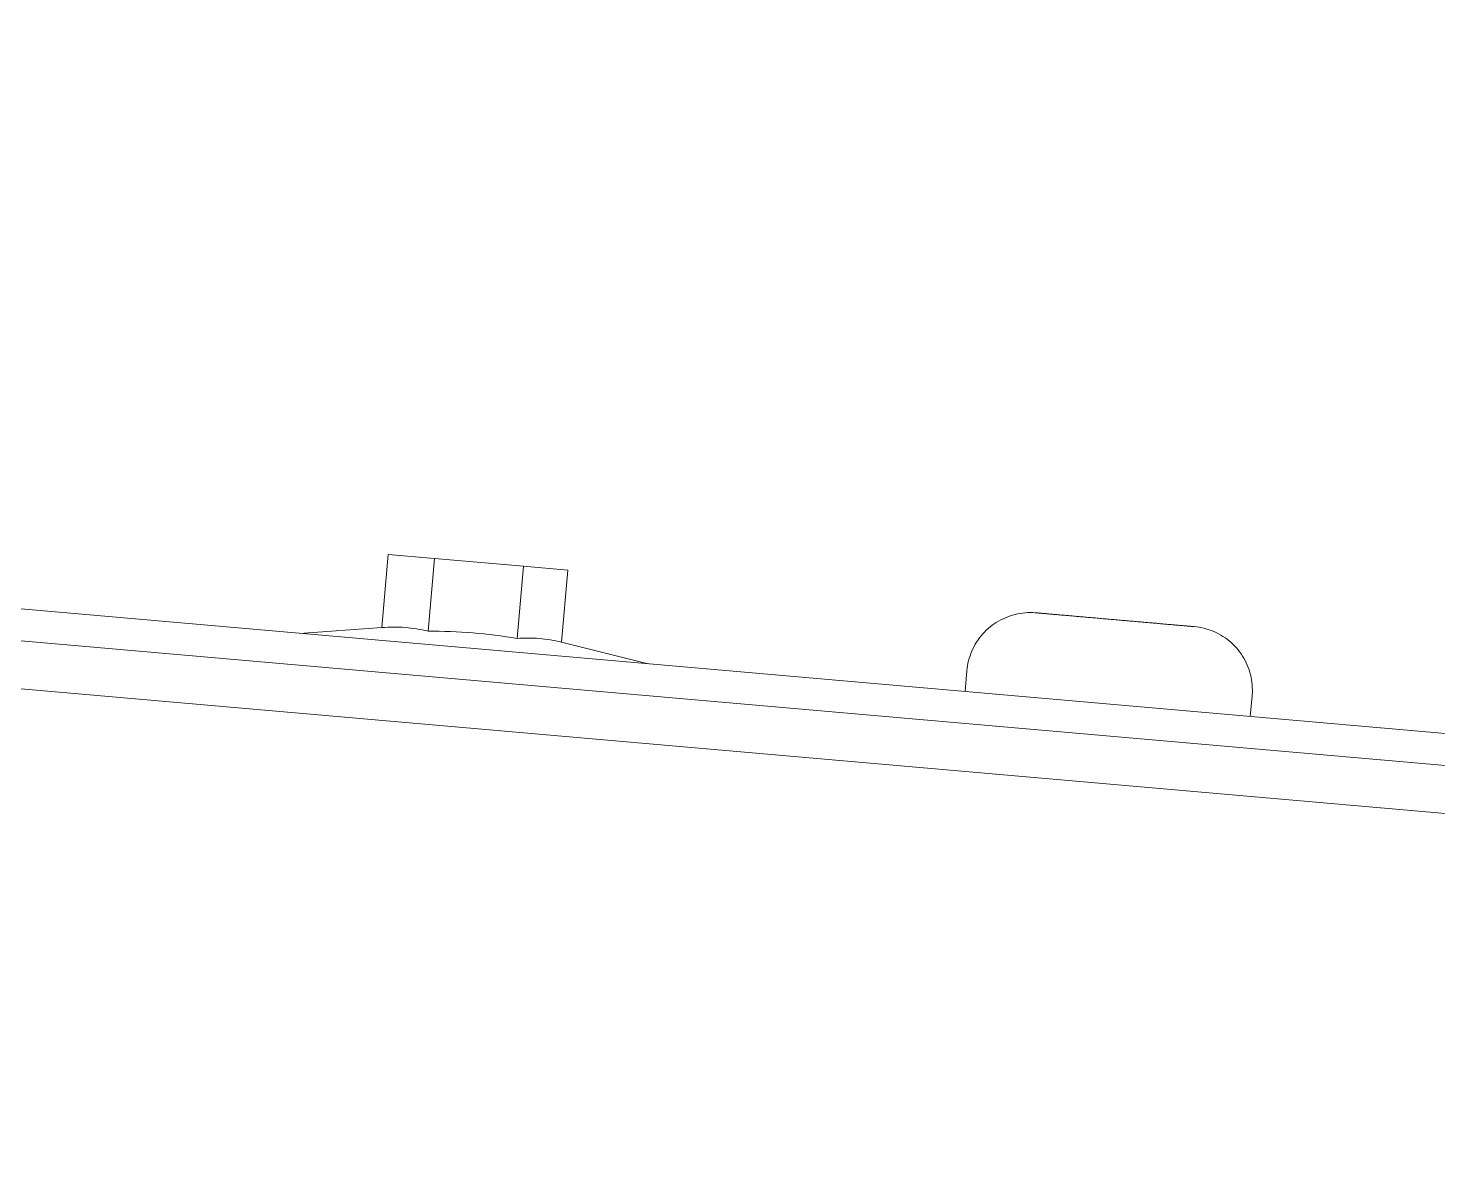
# Model space of a CAD drawing. Header units: metres. Extents: x 4238 to 4687, y -1 to 29.
# Drawn here: x 4650.6846 to 4650.7732, y 16.8595 to 16.9301 of the extents above; entities that cross this region are included whole.
import ezdxf

# ---------------------------------------------------------------- set-up
doc = ezdxf.new("R2010")
doc.units = ezdxf.units.M
doc.layers.add('A-ROOF-PATT', color=132, linetype='Continuous', lineweight=15)
doc.layers.add('Q-SPCQ', color=91, linetype='Continuous', lineweight=5)

# ---------------------------------------------------------------- blocks, each defined once
blk = doc.blocks.new('Static Line_Sayfa_Metal Deck_Pan Mount - Up to 15 _ pitch - Max 2 Users-1845519-SECTION - GRID A9-A10')
at = {"layer": 'Q-SPCQ'}
for p, q in [((4567.72609197191, 16.88325462856441), (4567.561448822463, 16.89765903766834)), ((4567.63106298874, 16.89702116827727), (4567.630660427089, 16.89241986754421)), ((4567.633957720228, 16.89676791208813), (4567.63106298874, 16.89702116827727)), ((4567.63106298874, 16.89702116827727), (4567.633957720228, 16.89676791208813)), ((4567.633957720228, 16.89676791208813), (4567.633557870556, 16.89219760941514)), ((4567.633957720228, 16.89676791208813), (4567.633557870556, 16.89219760941518)), ((4567.633957720228, 16.89676791208813), (4567.639557801603, 16.89627796845301)), ((4567.639557801603, 16.89627796845301), (4567.639160041716, 16.89173155213514)), ((4567.639557801603, 16.89627796845301), (4567.639160041716, 16.89173155213518)), ((4567.642339268637, 16.89603462161958), (4567.639557801603, 16.89627796845301)), ((4567.639557801603, 16.89627796845301), (4567.642339268637, 16.89603462161958)), ((4567.641942436396, 16.89149880834459), (4567.642339268637, 16.89603462161958)), ((4567.725917660425, 16.88126223916823), (4567.560549340542, 16.89573009246436)), ((4567.735879607406, 16.88039068174093), (4567.560549340541, 16.89573009246453)), ((4567.735618140177, 16.87740209764666), (4567.560287873313, 16.89274150837026)), ((4567.630660427089, 16.89241986754422), (4567.625476307404, 16.89205735858189)), ((4567.647392590761, 16.89013993224144), (4567.641942436396, 16.89149880834461)), ((4567.667431151095, 16.88970746002191), (4567.667316484723, 16.88839681738667)), ((4567.68524798929, 16.88682801401724), (4567.685362655661, 16.88813865665244))]:
    blk.add_line(p, q, dxfattribs=at)
at = {"layer": 'Q-SPCQ', "flags": 128}
for points in [[(4567.667431151095, 16.88970746002191), (4567.667448311146, 16.88986682190183), (4567.667471830247, 16.89002537009024), (4567.66750167077, 16.89018285094386), (4567.667537784979, 16.8903390125269), (4567.667580115099, 16.89049360501419), (4567.667628593409, 16.89064638109069), (4567.667683142356, 16.89079709634725), (4567.66774367467, 16.89094550967166), (4567.667810093517, 16.89109138363424), (4567.667882292638, 16.89123448486776), (4567.66796015653, 16.89137458444078), (4567.668043560629, 16.89151145822387), (4567.668132371504, 16.89164488724815), (4567.668226447078, 16.8917746580557), (4567.66832563685, 16.89190056304085), (4567.668429782137, 16.89202240078254), (4567.66853871633, 16.89213997636632), (4567.668652265155, 16.89225310169636), (4567.66877024696, 16.89236159579627), (4567.668892473, 16.89246528509862), (4567.669018747737, 16.89256400372268), (4567.66914886916, 16.89265759373966), (4567.669282629104, 16.89274590542554), (4567.669419813577, 16.89282879750044), (4567.669560203119, 16.89290613735472), (4567.669703573131, 16.89297780126113), (4567.669849694256, 16.89304367457268), (4567.669998332728, 16.89310365190617), (4567.67014925076, 16.8931576373106), (4567.670302206913, 16.89320554442087), (4567.670456956492, 16.89324729659583), (4567.670613251928, 16.89328282704091), (4567.670770843185, 16.89331207891497), (4567.670929478148, 16.89333500542121), (4567.671088903035, 16.8933515698822), (4567.671248862801, 16.89336174579827), (4567.671409101545, 16.89336551689012), (4567.671569362918, 16.89336287712486), (4567.671729390537, 16.89335383072548), (4567.671772510025, 16.89335029269833)], [(4567.681715844591, 16.89248036364623), (4567.681703915771, 16.89248140728269), (4567.68168405561, 16.89248314482162), (4567.68165629588, 16.89248557348329), (4567.681620680991, 16.89248868938236), (4567.681577267918, 16.8924924875341), (4567.681526126114, 16.8924969618622), (4567.681467337393, 16.89250210520876), (4567.681400995807, 16.8925079093455), (4567.681327207486, 16.89251436498702), (4567.681246090478, 16.89252146180572), (4567.681157774551, 16.89252918844816), (4567.681062400991, 16.89253753255337), (4567.680960122379, 16.89254648077256), (4567.680851102335, 16.89255601879047), (4567.680735515269, 16.89256613134837), (4567.680613546097, 16.89257680226826), (4567.680485389941, 16.89258801447897), (4567.680351251827, 16.89259975004335), (4567.680211346345, 16.89261199018701), (4567.680065897314, 16.8926247153283), (4567.679915137423, 16.89263790510976), (4567.679759307854, 16.89265153843053), (4567.679598657901, 16.89266559348017), (4567.67943344457, 16.89268004777362), (4567.679263932168, 16.89269487818715), (4567.679090391878, 16.89271006099521), (4567.678913101327, 16.89272557190851), (4567.678732344144, 16.89274138611298), (4567.678548409499, 16.89275747830919), (4567.67836159165, 16.8927738227531), (4567.678172189465, 16.89279039329709), (4567.677980505949, 16.89280716343182), (4567.677786847751, 16.89282410632864), (4567.677591524688, 16.89284119488251), (4567.677394849229, 16.89285840175546), (4567.677197136018, 16.8928756994201), (4567.67699870135, 16.89289306020388), (4567.676799862683, 16.89291045633324), (4567.676600938112, 16.89292785997808), (4567.676402245876, 16.8929452432963), (4567.676204103838, 16.89296257847829), (4567.676006828987, 16.89297983779145), (4567.675810736918, 16.89299699362457), (4567.675616141335, 16.89301401853197), (4567.675423353552, 16.89303088527745), (4567.675232681989, 16.89304756687776), (4567.675044431676, 16.89306403664596), (4567.674858903777, 16.89308026823391), (4567.674676395095, 16.89309623567453), (4567.674497197607, 16.89311191342332), (4567.674321597988, 16.89312727639922), (4567.674149877163, 16.89314230002479), (4567.673982309845, 16.89315696026538), (4567.673819164109, 16.89317123366775), (4567.673660700953, 16.89318509739752), (4567.673507173884, 16.89319852927563), (4567.673358828512, 16.89321150781399), (4567.673215902158, 16.89322401224971), (4567.673078623473, 16.89323602257832), (4567.672947212076, 16.89324751958586), (4567.672821878195, 16.89325848487961), (4567.672702822338, 16.89326890091741), (4567.672590234969, 16.89327875103583), (4567.672484296205, 16.89328801947678), (4567.672385175523, 16.89329669141273), (4567.672293031497, 16.89330475297046), (4567.672208011536, 16.89331219125313), (4567.672130251656, 16.89331899436113), (4567.672059876255, 16.89332515141093), (4567.671996997918, 16.89333065255254), (4567.671941717238, 16.89333548898538), (4567.671894122653, 16.89333965297208), (4567.671854290302, 16.89334313785121), (4567.67182228391, 16.89334593804771), (4567.671798154679, 16.89334804908185), (4567.671781941212, 16.89334946757644), (4567.671773669445, 16.89335019126217)], [(4567.67177648842, 16.89334994463388), (4567.671788417239, 16.89334890099742), (4567.6718082774, 16.89334716345849), (4567.671836037131, 16.89334473479682), (4567.67187165202, 16.89334161889774), (4567.671915065092, 16.89333782074601), (4567.671966206896, 16.89333334641789), (4567.672024995617, 16.89332820307133), (4567.672091337204, 16.89332239893459), (4567.672165125525, 16.89331594329305), (4567.672246242532, 16.89330884647439), (4567.67233455846, 16.89330111983194), (4567.672429932019, 16.89329277572675), (4567.672532210632, 16.89328382750756), (4567.672641230676, 16.89327428948961), (4567.672756817741, 16.89326417693173), (4567.672878786914, 16.89325350601183), (4567.673006943069, 16.89324229380114), (4567.673141081184, 16.89323055823674), (4567.673280986666, 16.8932183180931), (4567.673426435696, 16.89320559295178), (4567.673577195588, 16.89319240317033), (4567.673733025158, 16.89317876984958), (4567.67389367511, 16.89316471479994), (4567.67405888844, 16.89315026050645), (4567.674228400843, 16.89313543009294), (4567.674401941133, 16.89312024728491), (4567.674579231683, 16.8931047363716), (4567.674759988867, 16.89308892216713), (4567.674943923511, 16.8930728299709), (4567.67513074136, 16.893056485527), (4567.675320143545, 16.89303991498302), (4567.675511827062, 16.89302314484826), (4567.67570548526, 16.89300620195148), (4567.675900808324, 16.89298911339758), (4567.676097483781, 16.89297190652465), (4567.676295196993, 16.89295460885999), (4567.676493631659, 16.89293724807622), (4567.676692470328, 16.89291985194687), (4567.676891394899, 16.89290244830203), (4567.677090087135, 16.89288506498379), (4567.677288229173, 16.89286772980183), (4567.677485504024, 16.89285047048866), (4567.677681596093, 16.89283331465553), (4567.677876191676, 16.89281628974814), (4567.678068979459, 16.89279942300266), (4567.678259651023, 16.89278274140231), (4567.678447901335, 16.89276627163415), (4567.678633429235, 16.89275004004618), (4567.678815937916, 16.89273407260556), (4567.678995135405, 16.89271839485679), (4567.679170735023, 16.89270303188086), (4567.679342455848, 16.89268800825531), (4567.679510023166, 16.89267334801473), (4567.679673168901, 16.89265907461234), (4567.679831632057, 16.89264521088259), (4567.679985159127, 16.89263177900446), (4567.680133504499, 16.8926188004661), (4567.680276430853, 16.8926062960304), (4567.680413709536, 16.89259428570179), (4567.680545120935, 16.89258278869425), (4567.680670454815, 16.8925718234005), (4567.680789510672, 16.8925614073627), (4567.680902098042, 16.89255155724426), (4567.681008036806, 16.89254228880331), (4567.681107157488, 16.89253361686737), (4567.681199301514, 16.89252555530965), (4567.681284321474, 16.89251811702696), (4567.681362081355, 16.89251131391896), (4567.681432456756, 16.89250515686916), (4567.681495335092, 16.89249965572753), (4567.681550615773, 16.89249481929473), (4567.681598210358, 16.89249065530802), (4567.681638042709, 16.89248717042889), (4567.681670049101, 16.89248437023238), (4567.681694178332, 16.89248225919824), (4567.681710391799, 16.89248084070367), (4567.681718663565, 16.89248011701792)], [(4567.681719822986, 16.89248001558178), (4567.681879184865, 16.89246285553105), (4567.682037733053, 16.89243933643108), (4567.682195213907, 16.89240949590735), (4567.682351375491, 16.89237338169841), (4567.682505967977, 16.89233105157923), (4567.682658744054, 16.89228257326901), (4567.682809459311, 16.89222802432269), (4567.682957872635, 16.89216749200694), (4567.683103746597, 16.89210107316056), (4567.683246847831, 16.89202887403952), (4567.683386947404, 16.89195101014704), (4567.683523821187, 16.89186760604873), (4567.683657250212, 16.89177879517334), (4567.683787021019, 16.89168471959931), (4567.683912926004, 16.89158552982756), (4567.684034763746, 16.89148138454049), (4567.68415233933, 16.89137245034841), (4567.68426546466, 16.89125890152271), (4567.684373958759, 16.89114091971735), (4567.684477648062, 16.89101869367805), (4567.684576366686, 16.89089241894034), (4567.684669956702, 16.89076229751691), (4567.684758268389, 16.89062853757432), (4567.684841160463, 16.89049135309985), (4567.684918500318, 16.89035096355947), (4567.684990164224, 16.89020759354647), (4567.685056037536, 16.89006147242228), (4567.685116014869, 16.88991283394951), (4567.685170000274, 16.88976191591804), (4567.685217907384, 16.88960895976454), (4567.685259659559, 16.88945421018622), (4567.685295190004, 16.88929791474932), (4567.685324441879, 16.8891403234933), (4567.685347368384, 16.88898168853051), (4567.685363932846, 16.88882226364304), (4567.685374108763, 16.88866230387671), (4567.685377879853, 16.88850206513302), (4567.685375240088, 16.88834180375978), (4567.685366193688, 16.88818177614104), (4567.685362655661, 16.88813865665244)]]:
    blk.add_lwpolyline(points, dxfattribs=at)
at = {"layer": 'Q-SPCQ'}
for points in [[(4567.630660427089, 16.89241986754421), (4567.631150101022, 16.8924602206972), (4567.632122682201, 16.89246353082867), (4567.63308173, 16.89231204861115), (4567.633557870556, 16.89219760941514)], [(4567.633557870556, 16.89219760941518), (4567.63308173, 16.89231204861118), (4567.632122682201, 16.89246353082869), (4567.631150101022, 16.8924602206972), (4567.630660427089, 16.89241986754421)], [(4567.633557870556, 16.89219760941514), (4567.634498537313, 16.89219952337932), (4567.636372899263, 16.89212376113016), (4567.638233318086, 16.89188881852599), (4567.639160041716, 16.89173155213514)], [(4567.639160041716, 16.89173155213518), (4567.638233318085, 16.89188881852603), (4567.636372899263, 16.89212376113021), (4567.634498537312, 16.89219952337936), (4567.633557870556, 16.89219760941518)], [(4567.639160041716, 16.89173155213514), (4567.6396308035, 16.89177308154717), (4567.64056529773, 16.89177582032744), (4567.641485733286, 16.89161791902014), (4567.641942436396, 16.89149880834459)], [(4567.641942436396, 16.89149880834459), (4567.641485733287, 16.89161791902015), (4567.64056529773, 16.89177582032746), (4567.6396308035, 16.8917730815472), (4567.639160041716, 16.89173155213518)]]:
    blk.add_open_spline(points, degree=3, dxfattribs=at)

msp = doc.modelspace()

# ---------------------------------------------------------------- hatches: boundary and pattern name
at = {"layer": 'A-ROOF-PATT', "lineweight": 5}
h = msp.add_hatch(dxfattribs=at)
h.set_pattern_fill('FP_199', color=256, angle=-135.0000000000519, style=0, pattern_type=2)
h.set_pattern_definition([(39.99999999994809, (4640.442307140464, 10.65539208157134), (-0.1928362829057536, 0.2298133329358681), []), (129.9999999999481, (4640.442307140464, 10.65539208157134), (-0.2298133329358681, -0.1928362829057536), [])])
h.paths.add_polyline_path([(4618.885051268217, 15.61392804782856), (4641.380784090607, 17.58204964748909), (4661.17178409058, 15.8505615076514), (4661.17178409058, 15.97101988815657), (4641.380784090581, 17.70250802799665), (4618.885051268217, 15.7343864283336)])
h.paths.add_polyline_path([(4631.606813369464, 16.84531523226993), (4631.606810382316, 16.84531881828466), (4631.65233082444, 16.84531523226993)])
h.paths.add_polyline_path([(4631.65233082444, 16.8510367122471), (4631.65233082444, 16.85104388427662), (4631.71419450008, 16.85104388427662)])
h.paths.add_polyline_path([(4631.679735987724, 16.85376553663342), (4631.679735987724, 16.85377270866286), (4631.684779165796, 16.85377270866293)])

# ---------------------------------------------------------------- block references
at = {"layer": 'Q-SPCQ'}
msp.add_blockref('Static Line_Sayfa_Metal Deck_Pan Mount - Up to 15 _ pitch - Max 2 Users-1845519-SECTION - GRID A9-A10', (83.07616988963018, 0), dxfattribs=at)

doc.saveas('drawing.dxf')
